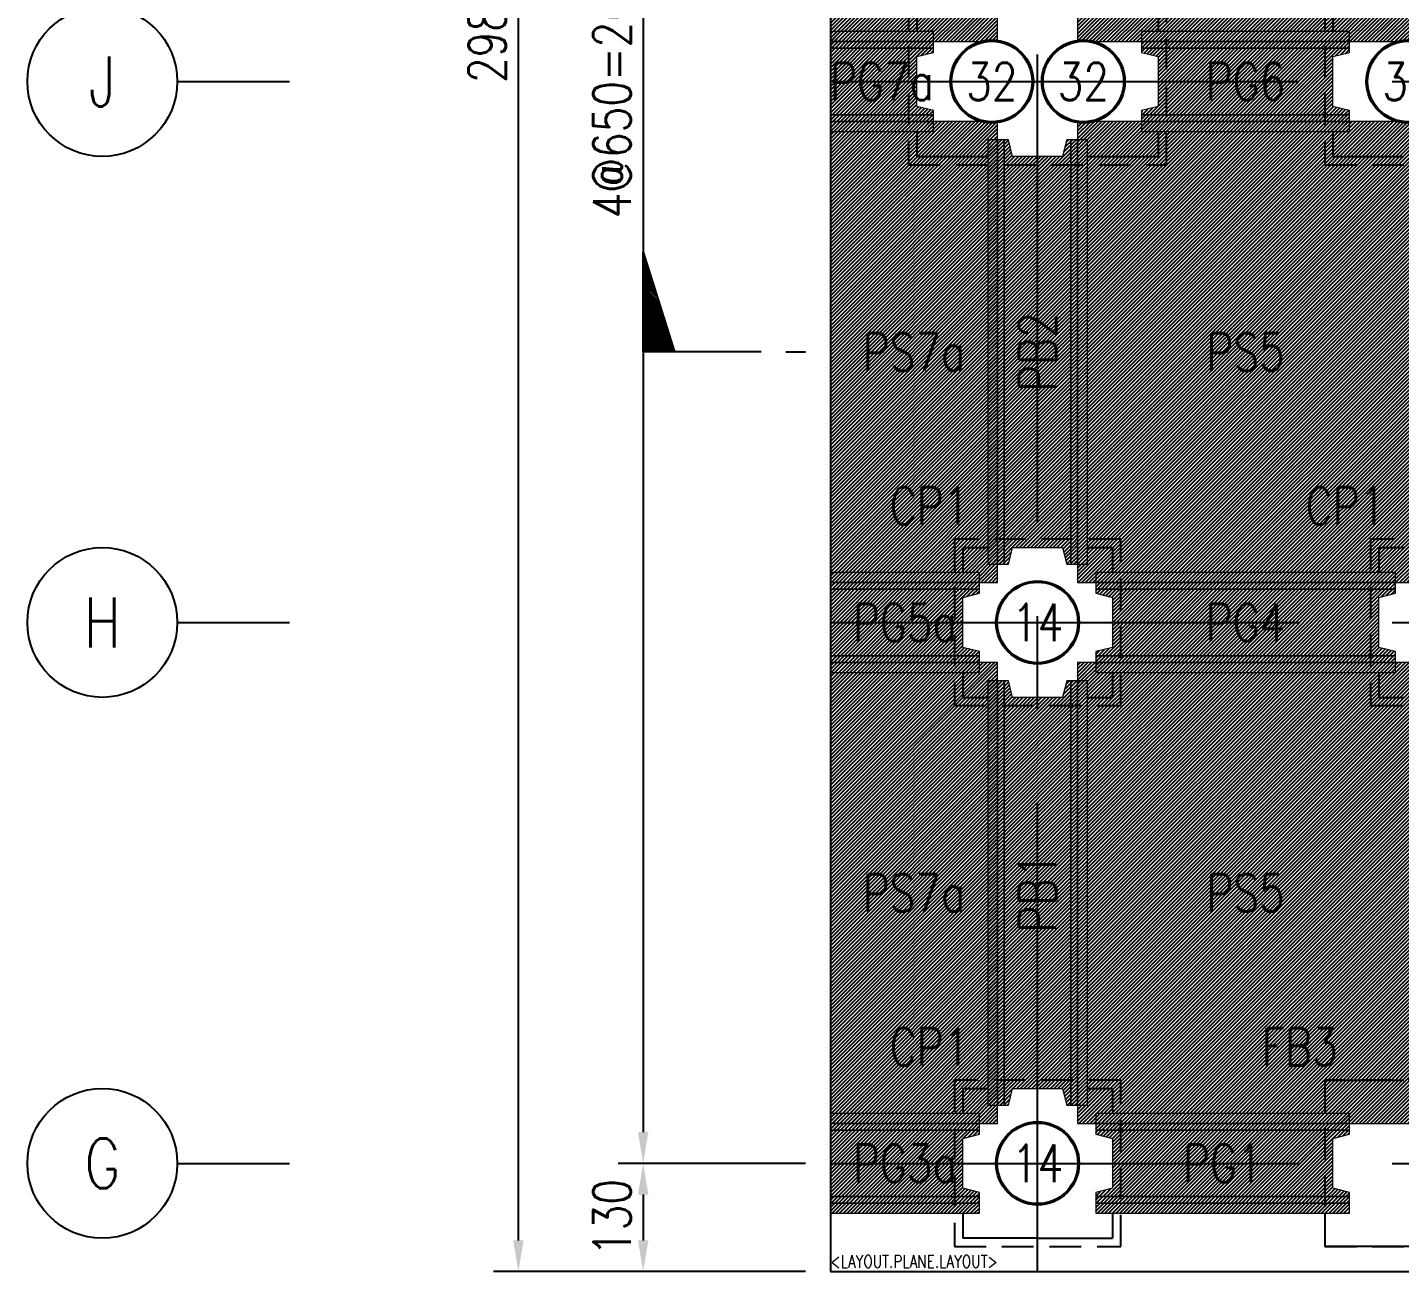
# Model space of a CAD drawing. Extents: x -4754 to 9942, y -40154 to 3841.
# Drawn here: x -1123 to 526, y -19965 to -18470 of the extents above; entities that cross this region are included whole.
import ezdxf
from ezdxf.enums import TextEntityAlignment as Align

# ---------------------------------------------------------------- set-up
doc = ezdxf.new("R2010")
doc.units = 0
doc.header["$LTSCALE"] = 3
doc.linetypes.add('CENTER', pattern=[2, 1.25, -0.25, 0.25, -0.25])
doc.linetypes.add('DASHED', pattern=[19.05, 12.7, -6.35])
doc.layers.get('0').update_dxf_attribs({"linetype": 'CONTINUOUS'})
doc.layers.add('HB_0', color=7, linetype='CONTINUOUS', transparency=0.5)
doc.layers.add('預鑄版_HATCH', color=253, linetype='CONTINUOUS', transparency=0.1)
for name, color, linetype in [('HB_DIM', 1, 'CONTINUOUS'), ('HB_SYMBOLS', 7, 'CONTINUOUS'), ('RCAD.PARM.Trestle', 2, 'CONTINUOUS'), ('剖面線', 1, 'CONTINUOUS'), ('基椿', 1, 'CONTINUOUS'), ('底圖', 7, 'CONTINUOUS'), ('預鑄梁', 7, 'CONTINUOUS'), ('預鑄梁_HATCH', 253, 'CONTINUOUS'), ('預鑄梁_TXT', 2, 'CONTINUOUS'), ('預鑄梁_外緣', 7, 'CONTINUOUS'), ('預鑄樁帽', 6, 'CONTINUOUS'), ('預鑄樁帽_TXT', 2, 'CONTINUOUS'), ('預鑄版', 7, 'CONTINUOUS'), ('預鑄版_TXT', 2, 'CONTINUOUS')]:
    doc.layers.add(name, color=color, linetype=linetype)
doc.styles.get("Standard").update_dxf_attribs({"font": 'ROMANS.shx', "width": 0.8, "bigfont": 'chineset.shx'})
doc.dimstyles.new('150cm', dxfattribs={"dimscale": 15, "dimtxt": 3, "dimasz": 2.5, "dimexe": 2, "dimexo": 2, "dimgap": 1, "dimtad": 1, "dimdsep": 46, "dimtxsty": 'Standard', "dimcen": 0, "dimclrt": 2, "dimadec": 0, "dimazin": 0, "dimtfac": 1, "dimtix": 1, "dimtmove": 2, "dimatfit": 3, "dimfxl": 1, "dimtolj": 1, "dimtzin": 0, "dimarcsym": 0})

# ---------------------------------------------------------------- blocks, each defined once
blk = doc.blocks.new('*D64')
at = {"layer": 'HB_DIM', "color": 0, "lineweight": -2}
for p, q in [((-188.2, -16984.7), (-563.2, -16984.7)), ((-533.2, -19927.2), (-533.2, -17022.2)), ((-188.2, -19964.7), (-563.2, -19964.7))]:
    blk.add_line(p, q, dxfattribs=at)
at = {"layer": 'HB_DIM', "color": 0}
for points in [[(-526.9, -17022.2), (-539.4, -17022.2), (-533.2, -16984.7)], [(-539.4, -19927.2), (-526.9, -19927.2), (-533.2, -19964.7)]]:
    blk.add_solid(points, dxfattribs=at)
at = {"layer": 'HB_DIM', "color": 2, "linetype": 'Continuous', "insert": (-570.7, -18474.7), "char_height": 45, "attachment_point": 5, "rotation": 90}
blk.add_mtext('\\A1;2980', dxfattribs=at)
blk = doc.blocks.new('gr_t')
at = {"layer": 'HB_SYMBOLS', "color": 4, "linetype": 'Continuous'}
blk.add_line((0, -6), (0, -15), dxfattribs=at)
blk.add_circle((0, 0), 6, dxfattribs=at)
at = {"layer": 'HB_SYMBOLS', "color": 4, "linetype": 'Continuous', "width": 0.8}
blk.add_attdef('A', text='', height=4.5, dxfattribs=at).set_placement((0, 0), align=Align.MIDDLE)
blk = doc.blocks.new('*D68')
at = {"layer": 'HB_DIM', "color": 0, "lineweight": -2}
for p, q in [((-158.2, -19994.7), (-158.2, -20294.7)), ((30.8, -20144.7), (30.8, -20294.7)), ((-120.7, -20264.7), (-6.7, -20264.7))]:
    blk.add_line(p, q, dxfattribs=at)
at = {"layer": 'HB_DIM', "color": 0}
for points in [[(-120.7, -20258.4), (-120.7, -20270.9), (-158.2, -20264.7)], [(-6.7, -20270.9), (-6.7, -20258.4), (30.8, -20264.7)]]:
    blk.add_solid(points, dxfattribs=at)
at = {"layer": 'HB_DIM', "color": 2, "linetype": 'Continuous', "insert": (-63.7, -20227.2), "char_height": 45, "attachment_point": 5}
blk.add_mtext('\\A1;189', dxfattribs=at)
blk = doc.blocks.new('*D99')
at = {"layer": 'HB_DIM', "color": 0, "lineweight": -2}
for p, q in [((-188.2, -17234.7), (-413.2, -17234.7)), ((-383.2, -17272.2), (-383.2, -19797.2)), ((-188.2, -19834.7), (-413.2, -19834.7))]:
    blk.add_line(p, q, dxfattribs=at)
at = {"layer": 'HB_DIM', "color": 0}
for points in [[(-376.9, -17272.2), (-389.4, -17272.2), (-383.2, -17234.7)], [(-389.4, -19797.2), (-376.9, -19797.2), (-383.2, -19834.7)]]:
    blk.add_solid(points, dxfattribs=at)
at = {"layer": 'HB_DIM', "color": 2, "linetype": 'Continuous', "insert": (-420.7, -18534.7), "char_height": 45, "attachment_point": 5, "rotation": 90}
blk.add_mtext('\\A1;4@650=2600', dxfattribs=at)
blk = doc.blocks.new('*D100')
at = {"layer": 'HB_DIM', "color": 0, "lineweight": -2}
for p, q in [((-188.2, -19834.7), (-413.2, -19834.7)), ((-383.2, -19872.2), (-383.2, -19927.2)), ((-188.2, -19964.7), (-413.2, -19964.7))]:
    blk.add_line(p, q, dxfattribs=at)
at = {"layer": 'HB_DIM', "color": 0}
for points in [[(-376.9, -19872.2), (-389.4, -19872.2), (-383.2, -19834.7)], [(-389.4, -19927.2), (-376.9, -19927.2), (-383.2, -19964.7)]]:
    blk.add_solid(points, dxfattribs=at)
at = {"layer": 'HB_DIM', "color": 2, "linetype": 'Continuous', "insert": (-420.7, -19899.7), "char_height": 45, "attachment_point": 5, "rotation": 90}
blk.add_mtext('\\A1;130', dxfattribs=at)
blk = doc.blocks.new('pile')
at = {"layer": 'HB_0', "linetype": 'Continuous'}
for radius in [50, 48.4]:
    blk.add_circle((0, 0), radius, dxfattribs=at)
at = {"color": 2, "width": 0.8}
blk.add_attdef('A', text='', height=45, dxfattribs=at).set_placement((0, 0), align=Align.MIDDLE_CENTER)
blk = doc.blocks.new('*X3')
at = {"color": 0, "linetype": 'Continuous'}
for p, q in [((84.12, 269.21), (86.49, 271.57)), ((84.3, 269.21), (86.74, 271.65)), ((84.48, 269.21), (86.93, 271.66)), ((81.65, 269.21), (82.89, 270.45)), ((81.83, 269.21), (83.14, 270.53)), ((82, 269.21), (83.4, 270.61)), ((82.18, 269.21), (83.66, 270.69)), ((82.36, 269.21), (83.91, 270.77)), ((82.53, 269.21), (84.17, 270.85)), ((82.71, 269.21), (84.43, 270.93)), ((82.89, 269.21), (84.69, 271.01)), ((83.06, 269.21), (84.94, 271.09)), ((83.24, 269.21), (85.2, 271.17)), ((83.42, 269.21), (85.46, 271.25)), ((83.59, 269.21), (85.71, 271.33)), ((83.77, 269.21), (85.97, 271.41)), ((83.95, 269.21), (86.23, 271.49)), ((84.65, 269.21), (86.93, 271.48)), ((84.83, 269.21), (86.93, 271.31)), ((85.01, 269.21), (86.93, 271.13)), ((85.19, 269.21), (86.93, 270.95)), ((85.36, 269.21), (86.93, 270.78)), ((85.54, 269.21), (86.93, 270.6)), ((79.35, 269.21), (79.54, 269.4)), ((79.53, 269.21), (79.8, 269.48)), ((79.71, 269.21), (80.06, 269.56)), ((79.88, 269.21), (80.31, 269.64)), ((80.06, 269.21), (80.57, 269.72)), ((80.24, 269.21), (80.83, 269.8)), ((80.41, 269.21), (81.09, 269.88)), ((80.59, 269.21), (81.34, 269.96)), ((80.77, 269.21), (81.6, 270.04)), ((80.94, 269.21), (81.86, 270.12)), ((81.12, 269.21), (82.11, 270.2)), ((81.3, 269.21), (82.37, 270.29)), ((81.47, 269.21), (82.63, 270.37)), ((85.72, 269.21), (86.93, 270.42)), ((85.89, 269.21), (86.93, 270.25)), ((86.07, 269.21), (86.93, 270.07)), ((86.25, 269.21), (86.93, 269.89)), ((86.42, 269.21), (86.93, 269.72)), ((86.6, 269.21), (86.93, 269.54)), ((86.78, 269.21), (86.93, 269.36)), ((79, 269.21), (79.03, 269.24)), ((79.17, 269.21), (79.29, 269.32))]:
    blk.add_line(p, q, dxfattribs=at)
blk = doc.blocks.new('SEND-n')
at = {"color": 3}
for p, q in [((9.44, 0), (0, 0)), ((11.42, 0), (13, 0))]:
    blk.add_line(p, q, dxfattribs=at)
at = {"color": 2, "linetype": 'Continuous'}
blk.add_lwpolyline([(0, 0), (0, 8), (2.5, 0)], close=True, dxfattribs=at)
at = {"color": 2, "linetype": 'Continuous', "rotation": 270}
blk.add_blockref('*X3', (-269.21, 86.93), dxfattribs=at)

msp = doc.modelspace()

# ---------------------------------------------------------------- hatches: boundary and pattern name
at = {"layer": '預鑄梁_HATCH', "linetype": 'Continuous'}
h = msp.add_hatch(dxfattribs=at)
h.set_pattern_fill('ANSI31', color=256, style=0)
h.paths.add_polyline_path([(-158.156, -18594.682), (-34.156, -18594.682), (-34.156, -18594.682), (-34.156, -18582.682), (-34.156, -18574.682), (-34.156, -18569.682), (-54.156, -18564.682), (-54.156, -18504.682), (-34.156, -18499.682), (-34.156, -18494.682), (-34.156, -18486.682), (-34.156, -18474.682), (-34.156, -18474.682), (-158.156, -18474.682), (-158.156, -18474.682)], flags=17)
h = msp.add_hatch(dxfattribs=at)
h.set_pattern_fill('ANSI31', color=256, style=0)
h.paths.add_polyline_path([(215.844, -18594.682), (465.844, -18594.682), (465.844, -18594.682), (465.844, -18582.682), (465.844, -18574.682), (465.844, -18569.682), (445.844, -18564.682), (445.844, -18504.682), (465.844, -18499.682), (465.844, -18494.682), (465.844, -18486.682), (465.844, -18474.682), (465.844, -18474.682), (215.844, -18474.682), (215.844, -18474.682), (215.844, -18486.682), (215.844, -18494.682), (215.844, -18499.682), (235.844, -18504.682), (235.844, -18564.682), (215.844, -18569.682), (215.844, -18574.682), (215.844, -18582.682)], flags=17)
h = msp.add_hatch(dxfattribs=at)
h.set_pattern_fill('ANSI31', color=256, style=0)
h.paths.add_polyline_path([(30.844, -19094.682), (30.844, -19114.682), (42.844, -19114.682), (50.844, -19114.682), (55.844, -19114.682), (60.844, -19094.682), (120.844, -19094.682), (125.844, -19114.682), (130.844, -19114.682), (138.844, -19114.682), (150.844, -19114.682), (150.844, -19094.682), (150.844, -18624.682), (150.844, -19114.682), (150.844, -18604.682), (150.844, -18604.682), (138.844, -18604.682), (130.844, -18604.682), (125.844, -18604.682), (120.844, -18624.682), (60.844, -18624.682), (55.844, -18604.682), (50.844, -18604.682), (42.844, -18604.682), (30.844, -18604.682), (30.844, -19094.682), (30.844, -18624.682), (30.844, -18604.682), (30.844, -19114.682)], flags=17)
h = msp.add_hatch(dxfattribs=at)
h.set_pattern_fill('ANSI31', color=256, style=0)
h.paths.add_polyline_path([(-158.156, -19244.682), (20.844, -19244.682), (20.844, -19244.682), (20.844, -19232.682), (20.844, -19224.682), (20.844, -19219.682), (0.844, -19214.682), (0.844, -19154.682), (20.844, -19149.682), (20.844, -19144.682), (20.844, -19136.682), (20.844, -19124.682), (20.844, -19124.682), (-158.156, -19124.682), (-158.156, -19124.682)], flags=17)
h = msp.add_hatch(dxfattribs=at)
h.set_pattern_fill('ANSI31', color=256, style=0)
h.paths.add_polyline_path([(160.844, -19244.682), (520.844, -19244.682), (520.844, -19244.682), (520.844, -19232.682), (520.844, -19224.682), (520.844, -19219.682), (500.844, -19214.682), (500.844, -19154.682), (520.844, -19149.682), (520.844, -19144.682), (520.844, -19136.682), (520.844, -19124.682), (520.844, -19124.682), (160.844, -19124.682), (160.844, -19124.682), (160.844, -19136.682), (160.844, -19144.682), (160.844, -19149.682), (180.844, -19154.682), (180.844, -19214.682), (160.844, -19219.682), (160.844, -19224.682), (160.844, -19232.682)], flags=17)
h = msp.add_hatch(dxfattribs=at)
h.set_pattern_fill('ANSI31', color=256, style=0)
h.paths.add_polyline_path([(30.844, -19744.682), (30.844, -19764.682), (42.844, -19764.682), (50.844, -19764.682), (55.844, -19764.682), (60.844, -19744.682), (120.844, -19744.682), (125.844, -19764.682), (130.844, -19764.682), (138.844, -19764.682), (150.844, -19764.682), (150.844, -19744.682), (150.844, -19274.682), (150.844, -19764.682), (150.844, -19254.682), (150.844, -19254.682), (138.844, -19254.682), (130.844, -19254.682), (125.844, -19254.682), (120.844, -19274.682), (60.844, -19274.682), (55.844, -19254.682), (50.844, -19254.682), (42.844, -19254.682), (30.844, -19254.682), (30.844, -19744.682), (30.844, -19274.682), (30.844, -19254.682), (30.844, -19764.682)], flags=17)
h = msp.add_hatch(dxfattribs=at)
h.set_pattern_fill('ANSI31', color=256, style=0)
h.paths.add_polyline_path([(-158.156, -19894.682), (20.844, -19894.682), (20.844, -19894.682), (20.844, -19882.682), (20.844, -19874.682), (20.844, -19869.682), (0.844, -19864.682), (0.844, -19804.682), (20.844, -19799.682), (20.844, -19794.682), (20.844, -19786.682), (20.844, -19774.682), (20.844, -19774.682), (-158.156, -19774.682), (-158.156, -19774.682)], flags=17)
h = msp.add_hatch(dxfattribs=at)
h.set_pattern_fill('ANSI31', color=256, style=0)
h.paths.add_polyline_path([(160.844, -19894.682), (465.844, -19894.682), (465.844, -19894.682), (465.844, -19882.682), (465.844, -19874.682), (465.844, -19869.682), (445.844, -19864.682), (445.844, -19804.682), (465.844, -19799.682), (465.844, -19794.682), (465.844, -19786.682), (465.844, -19774.682), (465.844, -19774.682), (160.844, -19774.682), (160.844, -19774.682), (160.844, -19786.682), (160.844, -19794.682), (160.844, -19799.682), (180.844, -19804.682), (180.844, -19864.682), (160.844, -19869.682), (160.844, -19874.682), (160.844, -19882.682)], flags=17)
at = {"layer": '預鑄版_HATCH', "linetype": 'Continuous'}
h = msp.add_hatch(dxfattribs=at)
h.set_pattern_fill('ANSI31', color=256, style=0)
h.paths.add_polyline_path([(-158.156, -18486.682), (42.844, -18486.682), (42.844, -17932.682), (-158.156, -17932.682)], flags=17)
h = msp.add_hatch(dxfattribs=at)
h.set_pattern_fill('ANSI31', color=256, style=0)
h.paths.add_polyline_path([(138.844, -18486.682), (542.844, -18486.682), (542.844, -17932.682), (138.844, -17932.682)], flags=17)
h = msp.add_hatch(dxfattribs=at)
h.set_pattern_fill('ANSI31', color=256, style=0)
h.paths.add_polyline_path([(-158.156, -19136.682), (42.844, -19136.682), (42.844, -18582.682), (-158.156, -18582.682)], flags=17)
h = msp.add_hatch(dxfattribs=at)
h.set_pattern_fill('ANSI31', color=256, style=0)
h.paths.add_polyline_path([(138.844, -19136.682), (542.844, -19136.682), (542.844, -18582.682), (138.844, -18582.682)], flags=17)
h = msp.add_hatch(dxfattribs=at)
h.set_pattern_fill('ANSI31', color=256, style=0)
h.paths.add_polyline_path([(-158.156, -19786.682), (42.844, -19786.682), (42.844, -19232.682), (-158.156, -19232.682)], flags=17)
h = msp.add_hatch(dxfattribs=at)
h.set_pattern_fill('ANSI31', color=256, style=0)
h.paths.add_polyline_path([(138.844, -19786.682), (542.844, -19786.682), (542.844, -19232.682), (138.844, -19232.682)], flags=17)

# ---------------------------------------------------------------- linework, layer by layer
at = {"layer": '底圖', "color": 4, "linetype": 'Continuous'}
msp.add_lwpolyline([(-158.156, -19964.682), (4339.844, -19964.682), (4339.844, -16984.682), (-158.156, -16984.682), (-158.156, -19964.682)], dxfattribs=at)
at = {"layer": '底圖', "color": 252, "linetype": 'CENTER', "ltscale": 150}
for points in [[(90.844, -19964.682), (90.844, -16984.682)], [(-158.156, -18534.682), (4339.844, -18534.682)], [(-158.156, -19184.682), (4339.844, -19184.682)], [(-158.156, -19834.682), (4339.844, -19834.682)]]:
    msp.add_lwpolyline(points, dxfattribs=at)
at = {"layer": '預鑄梁', "lineweight": 5}
for p, q in [((-54.156, -18474.682, 110), (-158.156, -18474.682, 110)), ((-158.156, -18474.682, 110), (-158.156, -18486.682, 110)), ((-34.156, -18474.682, 110), (-54.156, -18474.682, 110)), ((-34.156, -18486.682, 110), (-34.156, -18474.682, 110)), ((235.844, -18474.682, 110), (215.844, -18474.682, 110)), ((215.844, -18474.682, 110), (215.844, -18486.682, 110)), ((445.844, -18474.682, 110), (235.844, -18474.682, 110)), ((465.844, -18474.682, 110), (445.844, -18474.682, 110)), ((465.844, -18486.682, 110), (465.844, -18474.682, 110)), ((-54.156, -18486.682, 110), (-158.156, -18486.682, 110)), ((-158.156, -18486.682, 110), (-158.156, -18494.682, 97)), ((-158.156, -18486.682, 110), (-54.156, -18486.682, 110)), ((-158.156, -18494.682, 97), (-54.156, -18494.682, 97)), ((-54.156, -18494.682, 97), (-158.156, -18494.682, 97)), ((-158.156, -18494.682, 97), (-158.156, -18574.682, 97)), ((-34.156, -18486.682, 110), (-54.156, -18486.682, 110)), ((-54.156, -18486.682, 110), (-34.156, -18486.682, 110)), ((-34.156, -18494.682, 97), (-54.156, -18494.682, 97)), ((-54.156, -18494.682, 97), (-34.156, -18494.682, 97)), ((-54.156, -18504.682, 97), (-34.156, -18499.682, 97)), ((-34.156, -18494.682, 97), (-34.156, -18486.682, 110)), ((-34.156, -18499.682, 97), (-34.156, -18494.682, 97)), ((235.844, -18486.682, 110), (215.844, -18486.682, 110)), ((215.844, -18486.682, 110), (215.844, -18494.682, 97)), ((215.844, -18486.682, 110), (235.844, -18486.682, 110)), ((235.844, -18494.682, 97), (215.844, -18494.682, 97)), ((215.844, -18494.682, 97), (215.844, -18499.682, 97)), ((215.844, -18494.682, 97), (235.844, -18494.682, 97)), ((215.844, -18499.682, 97), (235.844, -18504.682, 97)), ((445.844, -18486.682, 110), (235.844, -18486.682, 110)), ((235.844, -18486.682, 110), (445.844, -18486.682, 110)), ((235.844, -18494.682, 97), (445.844, -18494.682, 97)), ((445.844, -18494.682, 97), (235.844, -18494.682, 97)), ((465.844, -18486.682, 110), (445.844, -18486.682, 110)), ((445.844, -18486.682, 110), (465.844, -18486.682, 110)), ((465.844, -18494.682, 97), (445.844, -18494.682, 97)), ((445.844, -18494.682, 97), (465.844, -18494.682, 97)), ((445.844, -18504.682, 97), (465.844, -18499.682, 97)), ((465.844, -18494.682, 97), (465.844, -18486.682, 110)), ((465.844, -18499.682, 97), (465.844, -18494.682, 97)), ((-54.156, -18564.682, 97), (-54.156, -18504.682, 97)), ((235.844, -18504.682, 97), (235.844, -18564.682, 97)), ((445.844, -18564.682, 97), (445.844, -18504.682, 97)), ((-34.156, -18569.682, 97), (-54.156, -18564.682, 97)), ((235.844, -18564.682, 97), (215.844, -18569.682, 97)), ((465.844, -18569.682, 97), (445.844, -18564.682, 97)), ((-54.156, -18574.682, 97), (-158.156, -18574.682, 97)), ((-158.156, -18574.682, 97), (-158.156, -18582.682, 113)), ((-158.156, -18574.682, 97), (-54.156, -18574.682, 97)), ((-54.156, -18582.682, 113), (-158.156, -18582.682, 113)), ((-158.156, -18582.682, 113), (-158.156, -18594.682, 113)), ((-158.156, -18582.682, 113), (-54.156, -18582.682, 113)), ((-54.156, -18574.682, 97), (-34.156, -18574.682, 97)), ((-34.156, -18574.682, 97), (-54.156, -18574.682, 97)), ((-54.156, -18582.682, 113), (-34.156, -18582.682, 113)), ((-34.156, -18582.682, 113), (-54.156, -18582.682, 113)), ((-34.156, -18574.682, 97), (-34.156, -18569.682, 97)), ((-34.156, -18582.682, 113), (-34.156, -18574.682, 97)), ((-34.156, -18594.682, 113), (-34.156, -18582.682, 113)), ((215.844, -18569.682, 97), (215.844, -18574.682, 97)), ((215.844, -18574.682, 97), (235.844, -18574.682, 97)), ((235.844, -18574.682, 97), (215.844, -18574.682, 97)), ((215.844, -18574.682, 97), (215.844, -18582.682, 113)), ((215.844, -18582.682, 113), (235.844, -18582.682, 113)), ((235.844, -18582.682, 113), (215.844, -18582.682, 113)), ((215.844, -18582.682, 113), (215.844, -18594.682, 113)), ((445.844, -18574.682, 97), (235.844, -18574.682, 97)), ((235.844, -18574.682, 97), (445.844, -18574.682, 97)), ((445.844, -18582.682, 113), (235.844, -18582.682, 113)), ((235.844, -18582.682, 113), (445.844, -18582.682, 113)), ((445.844, -18574.682, 97), (465.844, -18574.682, 97)), ((465.844, -18574.682, 97), (445.844, -18574.682, 97)), ((445.844, -18582.682, 113), (465.844, -18582.682, 113)), ((465.844, -18582.682, 113), (445.844, -18582.682, 113)), ((465.844, -18574.682, 97), (465.844, -18569.682, 97)), ((465.844, -18582.682, 113), (465.844, -18574.682, 97)), ((465.844, -18594.682, 113), (465.844, -18582.682, 113)), ((-158.156, -18594.682, 113), (-54.156, -18594.682, 113)), ((-54.156, -18594.682, 113), (-34.156, -18594.682, 113)), ((215.844, -18594.682, 113), (235.844, -18594.682, 113)), ((235.844, -18594.682, 113), (445.844, -18594.682, 113)), ((445.844, -18594.682, 113), (465.844, -18594.682, 113)), ((42.844, -18604.682, 113), (30.844, -18604.682, 113)), ((30.844, -18604.682, 113), (30.844, -18624.682, 113)), ((50.844, -18604.682, 97), (42.844, -18604.682, 113)), ((42.844, -18604.682, 113), (42.844, -18624.682, 113)), ((42.844, -18624.682, 113), (42.844, -18604.682, 113)), ((55.844, -18604.682, 97), (50.844, -18604.682, 97)), ((50.844, -18604.682, 97), (50.844, -18624.682, 97)), ((50.844, -18624.682, 97), (50.844, -18604.682, 97)), ((60.844, -18624.682, 97), (55.844, -18604.682, 97)), ((125.844, -18604.682, 97), (120.844, -18624.682, 97)), ((130.844, -18604.682, 97), (125.844, -18604.682, 97)), ((130.844, -18624.682, 97), (130.844, -18604.682, 97)), ((130.844, -18604.682, 97), (130.844, -18624.682, 97)), ((138.844, -18604.682, 113), (130.844, -18604.682, 97)), ((138.844, -18624.682, 113), (138.844, -18604.682, 113)), ((138.844, -18604.682, 113), (138.844, -18624.682, 113)), ((150.844, -18604.682, 113), (138.844, -18604.682, 113)), ((150.844, -18624.682, 113), (150.844, -18604.682, 113)), ((30.844, -18624.682, 113), (30.844, -19094.682, 113)), ((42.844, -18624.682, 113), (42.844, -19094.682, 113)), ((42.844, -19094.682, 113), (42.844, -18624.682, 113)), ((50.844, -19094.682, 97), (50.844, -18624.682, 97)), ((50.844, -18624.682, 97), (50.844, -19094.682, 97)), ((120.844, -18624.682, 97), (60.844, -18624.682, 97)), ((130.844, -18624.682, 97), (130.844, -19094.682, 97)), ((130.844, -19094.682, 97), (130.844, -18624.682, 97)), ((138.844, -18624.682, 113), (138.844, -19094.682, 113)), ((138.844, -19094.682, 113), (138.844, -18624.682, 113)), ((150.844, -19094.682, 113), (150.844, -18624.682, 113)), ((30.844, -19094.682, 113), (30.844, -19114.682, 113)), ((42.844, -19094.682, 113), (42.844, -19114.682, 113)), ((42.844, -19114.682, 113), (42.844, -19094.682, 113)), ((50.844, -19094.682, 97), (50.844, -19114.682, 97)), ((50.844, -19114.682, 97), (50.844, -19094.682, 97)), ((55.844, -19114.682, 97), (60.844, -19094.682, 97)), ((60.844, -19094.682, 97), (120.844, -19094.682, 97)), ((120.844, -19094.682, 97), (125.844, -19114.682, 97)), ((130.844, -19114.682, 97), (130.844, -19094.682, 97)), ((130.844, -19094.682, 97), (130.844, -19114.682, 97)), ((138.844, -19114.682, 113), (138.844, -19094.682, 113)), ((138.844, -19094.682, 113), (138.844, -19114.682, 113)), ((150.844, -19114.682, 113), (150.844, -19094.682, 113)), ((0.844, -19124.682, 113), (-158.156, -19124.682, 113)), ((-158.156, -19124.682, 113), (-158.156, -19136.682, 113)), ((20.844, -19124.682, 113), (0.844, -19124.682, 113)), ((20.844, -19136.682, 113), (20.844, -19124.682, 113)), ((30.844, -19114.682, 113), (42.844, -19114.682, 113)), ((42.844, -19114.682, 113), (50.844, -19114.682, 97)), ((50.844, -19114.682, 97), (55.844, -19114.682, 97)), ((125.844, -19114.682, 97), (130.844, -19114.682, 97)), ((130.844, -19114.682, 97), (138.844, -19114.682, 113)), ((138.844, -19114.682, 113), (150.844, -19114.682, 113)), ((180.844, -19124.682, 113), (160.844, -19124.682, 113)), ((160.844, -19124.682, 113), (160.844, -19136.682, 113)), ((500.844, -19124.682, 113), (180.844, -19124.682, 113)), ((520.844, -19124.682, 113), (500.844, -19124.682, 113)), ((520.844, -19136.682, 113), (520.844, -19124.682, 113)), ((0.844, -19136.682, 113), (-158.156, -19136.682, 113)), ((-158.156, -19136.682, 113), (-158.156, -19144.682, 100)), ((-158.156, -19136.682, 113), (0.844, -19136.682, 113)), ((-158.156, -19144.682, 100), (0.844, -19144.682, 100)), ((0.844, -19144.682, 100), (-158.156, -19144.682, 100)), ((-158.156, -19144.682, 100), (-158.156, -19224.682, 100)), ((20.844, -19136.682, 113), (0.844, -19136.682, 113)), ((0.844, -19136.682, 113), (20.844, -19136.682, 113)), ((20.844, -19144.682, 100), (0.844, -19144.682, 100)), ((0.844, -19144.682, 100), (20.844, -19144.682, 100)), ((20.844, -19144.682, 100), (20.844, -19136.682, 113)), ((20.844, -19149.682, 100), (20.844, -19144.682, 100)), ((180.844, -19136.682, 113), (160.844, -19136.682, 113)), ((160.844, -19136.682, 113), (160.844, -19144.682, 100)), ((160.844, -19136.682, 113), (180.844, -19136.682, 113)), ((180.844, -19144.682, 100), (160.844, -19144.682, 100)), ((160.844, -19144.682, 100), (160.844, -19149.682, 100)), ((160.844, -19144.682, 100), (180.844, -19144.682, 100)), ((500.844, -19136.682, 113), (180.844, -19136.682, 113)), ((180.844, -19136.682, 113), (500.844, -19136.682, 113)), ((180.844, -19144.682, 100), (500.844, -19144.682, 100)), ((500.844, -19144.682, 100), (180.844, -19144.682, 100)), ((520.844, -19136.682, 113), (500.844, -19136.682, 113)), ((500.844, -19136.682, 113), (520.844, -19136.682, 113)), ((520.844, -19144.682, 100), (500.844, -19144.682, 100)), ((500.844, -19144.682, 100), (520.844, -19144.682, 100)), ((520.844, -19144.682, 100), (520.844, -19136.682, 113)), ((520.844, -19149.682, 100), (520.844, -19144.682, 100)), ((0.844, -19154.682, 100), (20.844, -19149.682, 100)), ((0.844, -19214.682, 100), (0.844, -19154.682, 100)), ((160.844, -19149.682, 100), (180.844, -19154.682, 100)), ((180.844, -19154.682, 100), (180.844, -19214.682, 100)), ((500.844, -19154.682, 100), (520.844, -19149.682, 100)), ((500.844, -19214.682, 100), (500.844, -19154.682, 100)), ((0.844, -19224.682, 100), (-158.156, -19224.682, 100)), ((-158.156, -19224.682, 100), (-158.156, -19232.682, 116)), ((-158.156, -19224.682, 100), (0.844, -19224.682, 100)), ((20.844, -19219.682, 100), (0.844, -19214.682, 100)), ((0.844, -19224.682, 100), (20.844, -19224.682, 100)), ((20.844, -19224.682, 100), (0.844, -19224.682, 100)), ((20.844, -19224.682, 100), (20.844, -19219.682, 100)), ((20.844, -19232.682, 116), (20.844, -19224.682, 100)), ((180.844, -19214.682, 100), (160.844, -19219.682, 100)), ((160.844, -19219.682, 100), (160.844, -19224.682, 100)), ((160.844, -19224.682, 100), (180.844, -19224.682, 100)), ((180.844, -19224.682, 100), (160.844, -19224.682, 100)), ((160.844, -19224.682, 100), (160.844, -19232.682, 116)), ((500.844, -19224.682, 100), (180.844, -19224.682, 100)), ((180.844, -19224.682, 100), (500.844, -19224.682, 100)), ((520.844, -19219.682, 100), (500.844, -19214.682, 100)), ((500.844, -19224.682, 100), (520.844, -19224.682, 100)), ((520.844, -19224.682, 100), (500.844, -19224.682, 100)), ((520.844, -19224.682, 100), (520.844, -19219.682, 100)), ((520.844, -19232.682, 116), (520.844, -19224.682, 100)), ((0.844, -19232.682, 116), (-158.156, -19232.682, 116)), ((-158.156, -19232.682, 116), (-158.156, -19244.682, 116)), ((-158.156, -19232.682, 116), (0.844, -19232.682, 116)), ((0.844, -19232.682, 116), (20.844, -19232.682, 116)), ((20.844, -19232.682, 116), (0.844, -19232.682, 116)), ((20.844, -19244.682, 116), (20.844, -19232.682, 116)), ((160.844, -19232.682, 116), (180.844, -19232.682, 116)), ((180.844, -19232.682, 116), (160.844, -19232.682, 116)), ((160.844, -19232.682, 116), (160.844, -19244.682, 116)), ((500.844, -19232.682, 116), (180.844, -19232.682, 116)), ((180.844, -19232.682, 116), (500.844, -19232.682, 116)), ((500.844, -19232.682, 116), (520.844, -19232.682, 116)), ((520.844, -19232.682, 116), (500.844, -19232.682, 116)), ((520.844, -19244.682, 116), (520.844, -19232.682, 116)), ((-158.156, -19244.682, 116), (0.844, -19244.682, 116)), ((0.844, -19244.682, 116), (20.844, -19244.682, 116)), ((42.844, -19254.682, 116), (30.844, -19254.682, 116)), ((30.844, -19254.682, 116), (30.844, -19274.682, 116)), ((50.844, -19254.682, 100), (42.844, -19254.682, 116)), ((42.844, -19254.682, 116), (42.844, -19274.682, 116)), ((42.844, -19274.682, 116), (42.844, -19254.682, 116)), ((55.844, -19254.682, 100), (50.844, -19254.682, 100)), ((50.844, -19254.682, 100), (50.844, -19274.682, 100)), ((50.844, -19274.682, 100), (50.844, -19254.682, 100)), ((60.844, -19274.682, 100), (55.844, -19254.682, 100)), ((125.844, -19254.682, 100), (120.844, -19274.682, 100)), ((130.844, -19254.682, 100), (125.844, -19254.682, 100)), ((130.844, -19274.682, 100), (130.844, -19254.682, 100)), ((130.844, -19254.682, 100), (130.844, -19274.682, 100)), ((138.844, -19254.682, 116), (130.844, -19254.682, 100)), ((138.844, -19274.682, 116), (138.844, -19254.682, 116)), ((138.844, -19254.682, 116), (138.844, -19274.682, 116)), ((150.844, -19254.682, 116), (138.844, -19254.682, 116)), ((150.844, -19274.682, 116), (150.844, -19254.682, 116)), ((160.844, -19244.682, 116), (180.844, -19244.682, 116)), ((180.844, -19244.682, 116), (500.844, -19244.682, 116)), ((500.844, -19244.682, 116), (520.844, -19244.682, 116)), ((30.844, -19274.682, 116), (30.844, -19744.682, 116)), ((42.844, -19274.682, 116), (42.844, -19744.682, 116)), ((42.844, -19744.682, 116), (42.844, -19274.682, 116)), ((50.844, -19744.682, 100), (50.844, -19274.682, 100)), ((50.844, -19274.682, 100), (50.844, -19744.682, 100)), ((120.844, -19274.682, 100), (60.844, -19274.682, 100)), ((130.844, -19274.682, 100), (130.844, -19744.682, 100)), ((130.844, -19744.682, 100), (130.844, -19274.682, 100)), ((138.844, -19274.682, 116), (138.844, -19744.682, 116)), ((138.844, -19744.682, 116), (138.844, -19274.682, 116)), ((150.844, -19744.682, 116), (150.844, -19274.682, 116)), ((30.844, -19744.682, 116), (30.844, -19764.682, 116)), ((42.844, -19744.682, 116), (42.844, -19764.682, 116)), ((42.844, -19764.682, 116), (42.844, -19744.682, 116)), ((50.844, -19744.682, 100), (50.844, -19764.682, 100)), ((50.844, -19764.682, 100), (50.844, -19744.682, 100)), ((55.844, -19764.682, 100), (60.844, -19744.682, 100)), ((60.844, -19744.682, 100), (120.844, -19744.682, 100)), ((120.844, -19744.682, 100), (125.844, -19764.682, 100)), ((130.844, -19764.682, 100), (130.844, -19744.682, 100)), ((130.844, -19744.682, 100), (130.844, -19764.682, 100)), ((138.844, -19764.682, 116), (138.844, -19744.682, 116)), ((138.844, -19744.682, 116), (138.844, -19764.682, 116)), ((150.844, -19764.682, 116), (150.844, -19744.682, 116)), ((30.844, -19764.682, 116), (42.844, -19764.682, 116)), ((42.844, -19764.682, 116), (50.844, -19764.682, 100)), ((50.844, -19764.682, 100), (55.844, -19764.682, 100)), ((125.844, -19764.682, 100), (130.844, -19764.682, 100)), ((130.844, -19764.682, 100), (138.844, -19764.682, 116)), ((138.844, -19764.682, 116), (150.844, -19764.682, 116)), ((0.844, -19774.682, 116), (-158.156, -19774.682, 116)), ((-158.156, -19774.682, 116), (-158.156, -19786.682, 116)), ((0.844, -19786.682, 116), (-158.156, -19786.682, 116)), ((-158.156, -19786.682, 116), (-158.156, -19794.682, 104)), ((-158.156, -19786.682, 116), (0.844, -19786.682, 116)), ((20.844, -19774.682, 116), (0.844, -19774.682, 116)), ((20.844, -19786.682, 116), (0.844, -19786.682, 116)), ((0.844, -19786.682, 116), (20.844, -19786.682, 116)), ((20.844, -19786.682, 116), (20.844, -19774.682, 116)), ((20.844, -19794.682, 104), (20.844, -19786.682, 116)), ((180.844, -19774.682, 116), (160.844, -19774.682, 116)), ((160.844, -19774.682, 116), (160.844, -19786.682, 116)), ((180.844, -19786.682, 116), (160.844, -19786.682, 116)), ((160.844, -19786.682, 116), (160.844, -19794.682, 104)), ((160.844, -19786.682, 116), (180.844, -19786.682, 116)), ((445.844, -19774.682, 116), (180.844, -19774.682, 116)), ((445.844, -19786.682, 116), (180.844, -19786.682, 116)), ((180.844, -19786.682, 116), (445.844, -19786.682, 116)), ((465.844, -19774.682, 116), (445.844, -19774.682, 116)), ((465.844, -19786.682, 116), (445.844, -19786.682, 116)), ((445.844, -19786.682, 116), (465.844, -19786.682, 116)), ((465.844, -19786.682, 116), (465.844, -19774.682, 116)), ((465.844, -19794.682, 104), (465.844, -19786.682, 116)), ((-158.156, -19794.682, 104), (0.844, -19794.682, 104)), ((0.844, -19794.682, 104), (-158.156, -19794.682, 104)), ((-158.156, -19794.682, 104), (-158.156, -19874.682, 104)), ((20.844, -19794.682, 104), (0.844, -19794.682, 104)), ((0.844, -19794.682, 104), (20.844, -19794.682, 104)), ((0.844, -19804.682, 104), (20.844, -19799.682, 104)), ((20.844, -19799.682, 104), (20.844, -19794.682, 104)), ((180.844, -19794.682, 104), (160.844, -19794.682, 104)), ((160.844, -19794.682, 104), (160.844, -19799.682, 104)), ((160.844, -19794.682, 104), (180.844, -19794.682, 104)), ((160.844, -19799.682, 104), (180.844, -19804.682, 104)), ((180.844, -19794.682, 104), (445.844, -19794.682, 104)), ((445.844, -19794.682, 104), (180.844, -19794.682, 104)), ((465.844, -19794.682, 104), (445.844, -19794.682, 104)), ((445.844, -19794.682, 104), (465.844, -19794.682, 104)), ((445.844, -19804.682, 104), (465.844, -19799.682, 104)), ((465.844, -19799.682, 104), (465.844, -19794.682, 104)), ((0.844, -19864.682, 104), (0.844, -19804.682, 104)), ((180.844, -19804.682, 104), (180.844, -19864.682, 104)), ((445.844, -19864.682, 104), (445.844, -19804.682, 104)), ((20.844, -19869.682, 104), (0.844, -19864.682, 104)), ((20.844, -19874.682, 104), (20.844, -19869.682, 104)), ((180.844, -19864.682, 104), (160.844, -19869.682, 104)), ((160.844, -19869.682, 104), (160.844, -19874.682, 104)), ((465.844, -19869.682, 104), (445.844, -19864.682, 104)), ((465.844, -19874.682, 104), (465.844, -19869.682, 104)), ((0.844, -19874.682, 104), (-158.156, -19874.682, 104)), ((-158.156, -19874.682, 104), (-158.156, -19882.682, 120)), ((-158.156, -19874.682, 104), (0.844, -19874.682, 104)), ((0.844, -19882.682, 120), (-158.156, -19882.682, 120)), ((-158.156, -19882.682, 120), (-158.156, -19894.682, 120)), ((-158.156, -19882.682, 120), (0.844, -19882.682, 120)), ((0.844, -19874.682, 104), (20.844, -19874.682, 104)), ((20.844, -19874.682, 104), (0.844, -19874.682, 104)), ((0.844, -19882.682, 120), (20.844, -19882.682, 120)), ((20.844, -19882.682, 120), (0.844, -19882.682, 120)), ((20.844, -19882.682, 120), (20.844, -19874.682, 104)), ((20.844, -19894.682, 120), (20.844, -19882.682, 120)), ((160.844, -19874.682, 104), (180.844, -19874.682, 104)), ((180.844, -19874.682, 104), (160.844, -19874.682, 104)), ((160.844, -19874.682, 104), (160.844, -19882.682, 120)), ((160.844, -19882.682, 120), (180.844, -19882.682, 120)), ((180.844, -19882.682, 120), (160.844, -19882.682, 120)), ((160.844, -19882.682, 120), (160.844, -19894.682, 120)), ((445.844, -19874.682, 104), (180.844, -19874.682, 104)), ((180.844, -19874.682, 104), (445.844, -19874.682, 104)), ((445.844, -19882.682, 120), (180.844, -19882.682, 120)), ((180.844, -19882.682, 120), (445.844, -19882.682, 120)), ((445.844, -19874.682, 104), (465.844, -19874.682, 104)), ((465.844, -19874.682, 104), (445.844, -19874.682, 104)), ((445.844, -19882.682, 120), (465.844, -19882.682, 120)), ((465.844, -19882.682, 120), (445.844, -19882.682, 120)), ((465.844, -19882.682, 120), (465.844, -19874.682, 104)), ((465.844, -19894.682, 120), (465.844, -19882.682, 120)), ((-158.156, -19894.682, 120), (0.844, -19894.682, 120)), ((0.844, -19894.682, 120), (20.844, -19894.682, 120)), ((160.844, -19894.682, 120), (180.844, -19894.682, 120)), ((180.844, -19894.682, 120), (445.844, -19894.682, 120)), ((445.844, -19894.682, 120), (465.844, -19894.682, 120))]:
    msp.add_line(p, q, dxfattribs=at)
at = {"layer": '預鑄梁', "color": 1, "linetype": 'Continuous'}
for points in [[(-54.156, -18444.682), (-54.156, -18474.682)], [(235.844, -18444.682), (235.844, -18474.682)], [(445.844, -18444.682), (445.844, -18474.682)], [(-54.156, -18594.682), (-54.156, -18624.682)], [(235.844, -18594.682), (235.844, -18624.682)], [(445.844, -18594.682), (445.844, -18624.682)], [(-54.156, -18624.682), (30.844, -18624.682)], [(150.844, -18624.682), (235.844, -18624.682)], [(445.844, -18624.682), (530.844, -18624.682)], [(0.844, -19094.682), (0.844, -19124.682)], [(0.844, -19094.682), (30.844, -19094.682)], [(150.844, -19094.682), (180.844, -19094.682)], [(180.844, -19094.682), (180.844, -19124.682)], [(500.844, -19094.682), (500.844, -19124.682)], [(500.844, -19094.682), (530.844, -19094.682)], [(0.844, -19244.682), (0.844, -19274.682)], [(180.844, -19244.682), (180.844, -19274.682)], [(500.844, -19244.682), (500.844, -19274.682)], [(0.844, -19274.682), (30.844, -19274.682)], [(150.844, -19274.682), (180.844, -19274.682)], [(500.844, -19274.682), (530.844, -19274.682)], [(435.844, -19734.682), (435.844, -19774.682)], [(435.844, -19734.682), (530.844, -19734.682)], [(0.844, -19744.682), (0.844, -19774.682)], [(0.844, -19744.682), (30.844, -19744.682)], [(150.844, -19744.682), (180.844, -19744.682)], [(180.844, -19744.682), (180.844, -19774.682)], [(0.844, -19894.682), (0.844, -19924.682)], [(180.844, -19894.682), (180.844, -19924.682)], [(435.844, -19894.682), (435.844, -19934.682)], [(90.844, -19924.682), (0.844, -19924.682)], [(90.844, -19924.682), (180.844, -19924.682)], [(590.844, -19934.682), (435.844, -19934.682)]]:
    msp.add_lwpolyline(points, dxfattribs=at)
at = {"layer": '預鑄梁_外緣', "lineweight": 5}
for p, q in [((-54.156, -18474.682, 110), (-158.156, -18474.682, 110)), ((-158.156, -18474.682, 110), (-158.156, -18486.682, 110)), ((-34.156, -18474.682, 110), (-54.156, -18474.682, 110)), ((-34.156, -18486.682, 110), (-34.156, -18474.682, 110)), ((235.844, -18474.682, 110), (215.844, -18474.682, 110)), ((215.844, -18474.682, 110), (215.844, -18486.682, 110)), ((445.844, -18474.682, 110), (235.844, -18474.682, 110)), ((465.844, -18474.682, 110), (445.844, -18474.682, 110)), ((465.844, -18486.682, 110), (465.844, -18474.682, 110)), ((-158.156, -18486.682, 110), (-158.156, -18494.682, 97)), ((-158.156, -18494.682, 97), (-158.156, -18574.682, 97)), ((-54.156, -18504.682, 97), (-34.156, -18499.682, 97)), ((-34.156, -18494.682, 97), (-34.156, -18486.682, 110)), ((-34.156, -18499.682, 97), (-34.156, -18494.682, 97)), ((215.844, -18486.682, 110), (215.844, -18494.682, 97)), ((215.844, -18494.682, 97), (215.844, -18499.682, 97)), ((215.844, -18499.682, 97), (235.844, -18504.682, 97)), ((445.844, -18504.682, 97), (465.844, -18499.682, 97)), ((465.844, -18494.682, 97), (465.844, -18486.682, 110)), ((465.844, -18499.682, 97), (465.844, -18494.682, 97)), ((-54.156, -18564.682, 97), (-54.156, -18504.682, 97)), ((235.844, -18504.682, 97), (235.844, -18564.682, 97)), ((445.844, -18564.682, 97), (445.844, -18504.682, 97)), ((-34.156, -18569.682, 97), (-54.156, -18564.682, 97)), ((235.844, -18564.682, 97), (215.844, -18569.682, 97)), ((465.844, -18569.682, 97), (445.844, -18564.682, 97)), ((-158.156, -18574.682, 97), (-158.156, -18582.682, 113)), ((-158.156, -18582.682, 113), (-158.156, -18594.682, 113)), ((-34.156, -18574.682, 97), (-34.156, -18569.682, 97)), ((-34.156, -18582.682, 113), (-34.156, -18574.682, 97)), ((-34.156, -18594.682, 113), (-34.156, -18582.682, 113)), ((215.844, -18569.682, 97), (215.844, -18574.682, 97)), ((215.844, -18574.682, 97), (215.844, -18582.682, 113)), ((215.844, -18582.682, 113), (215.844, -18594.682, 113)), ((465.844, -18574.682, 97), (465.844, -18569.682, 97)), ((465.844, -18582.682, 113), (465.844, -18574.682, 97)), ((465.844, -18594.682, 113), (465.844, -18582.682, 113)), ((-158.156, -18594.682, 113), (-54.156, -18594.682, 113)), ((-54.156, -18594.682, 113), (-34.156, -18594.682, 113)), ((215.844, -18594.682, 113), (235.844, -18594.682, 113)), ((235.844, -18594.682, 113), (445.844, -18594.682, 113)), ((445.844, -18594.682, 113), (465.844, -18594.682, 113)), ((42.844, -18604.682, 113), (30.844, -18604.682, 113)), ((30.844, -18604.682, 113), (30.844, -18624.682, 113)), ((50.844, -18604.682, 97), (42.844, -18604.682, 113)), ((55.844, -18604.682, 97), (50.844, -18604.682, 97)), ((60.844, -18624.682, 97), (55.844, -18604.682, 97)), ((125.844, -18604.682, 97), (120.844, -18624.682, 97)), ((130.844, -18604.682, 97), (125.844, -18604.682, 97)), ((138.844, -18604.682, 113), (130.844, -18604.682, 97)), ((150.844, -18604.682, 113), (138.844, -18604.682, 113)), ((150.844, -18624.682, 113), (150.844, -18604.682, 113)), ((30.844, -18624.682, 113), (30.844, -19094.682, 113)), ((120.844, -18624.682, 97), (60.844, -18624.682, 97)), ((150.844, -19094.682, 113), (150.844, -18624.682, 113)), ((30.844, -19094.682, 113), (30.844, -19114.682, 113)), ((55.844, -19114.682, 97), (60.844, -19094.682, 97)), ((60.844, -19094.682, 97), (120.844, -19094.682, 97)), ((120.844, -19094.682, 97), (125.844, -19114.682, 97)), ((150.844, -19114.682, 113), (150.844, -19094.682, 113)), ((0.844, -19124.682, 113), (-158.156, -19124.682, 113)), ((-158.156, -19124.682, 113), (-158.156, -19136.682, 113)), ((20.844, -19124.682, 113), (0.844, -19124.682, 113)), ((20.844, -19136.682, 113), (20.844, -19124.682, 113)), ((30.844, -19114.682, 113), (42.844, -19114.682, 113)), ((42.844, -19114.682, 113), (50.844, -19114.682, 97)), ((50.844, -19114.682, 97), (55.844, -19114.682, 97)), ((125.844, -19114.682, 97), (130.844, -19114.682, 97)), ((130.844, -19114.682, 97), (138.844, -19114.682, 113)), ((138.844, -19114.682, 113), (150.844, -19114.682, 113)), ((180.844, -19124.682, 113), (160.844, -19124.682, 113)), ((160.844, -19124.682, 113), (160.844, -19136.682, 113)), ((500.844, -19124.682, 113), (180.844, -19124.682, 113)), ((520.844, -19124.682, 113), (500.844, -19124.682, 113)), ((520.844, -19136.682, 113), (520.844, -19124.682, 113)), ((-158.156, -19136.682, 113), (-158.156, -19144.682, 100)), ((-158.156, -19144.682, 100), (-158.156, -19224.682, 100)), ((20.844, -19144.682, 100), (20.844, -19136.682, 113)), ((20.844, -19149.682, 100), (20.844, -19144.682, 100)), ((160.844, -19136.682, 113), (160.844, -19144.682, 100)), ((160.844, -19144.682, 100), (160.844, -19149.682, 100)), ((520.844, -19144.682, 100), (520.844, -19136.682, 113)), ((520.844, -19149.682, 100), (520.844, -19144.682, 100)), ((0.844, -19154.682, 100), (20.844, -19149.682, 100)), ((0.844, -19214.682, 100), (0.844, -19154.682, 100)), ((160.844, -19149.682, 100), (180.844, -19154.682, 100)), ((180.844, -19154.682, 100), (180.844, -19214.682, 100)), ((500.844, -19154.682, 100), (520.844, -19149.682, 100)), ((500.844, -19214.682, 100), (500.844, -19154.682, 100)), ((-158.156, -19224.682, 100), (-158.156, -19232.682, 116)), ((20.844, -19219.682, 100), (0.844, -19214.682, 100)), ((20.844, -19224.682, 100), (20.844, -19219.682, 100)), ((20.844, -19232.682, 116), (20.844, -19224.682, 100)), ((180.844, -19214.682, 100), (160.844, -19219.682, 100)), ((160.844, -19219.682, 100), (160.844, -19224.682, 100)), ((160.844, -19224.682, 100), (160.844, -19232.682, 116)), ((520.844, -19219.682, 100), (500.844, -19214.682, 100)), ((520.844, -19224.682, 100), (520.844, -19219.682, 100)), ((520.844, -19232.682, 116), (520.844, -19224.682, 100)), ((-158.156, -19232.682, 116), (-158.156, -19244.682, 116)), ((20.844, -19244.682, 116), (20.844, -19232.682, 116)), ((160.844, -19232.682, 116), (160.844, -19244.682, 116)), ((520.844, -19244.682, 116), (520.844, -19232.682, 116)), ((-158.156, -19244.682, 116), (0.844, -19244.682, 116)), ((0.844, -19244.682, 116), (20.844, -19244.682, 116)), ((42.844, -19254.682, 116), (30.844, -19254.682, 116)), ((30.844, -19254.682, 116), (30.844, -19274.682, 116)), ((50.844, -19254.682, 100), (42.844, -19254.682, 116)), ((55.844, -19254.682, 100), (50.844, -19254.682, 100)), ((60.844, -19274.682, 100), (55.844, -19254.682, 100)), ((125.844, -19254.682, 100), (120.844, -19274.682, 100)), ((130.844, -19254.682, 100), (125.844, -19254.682, 100)), ((138.844, -19254.682, 116), (130.844, -19254.682, 100)), ((150.844, -19254.682, 116), (138.844, -19254.682, 116)), ((150.844, -19274.682, 116), (150.844, -19254.682, 116)), ((160.844, -19244.682, 116), (180.844, -19244.682, 116)), ((180.844, -19244.682, 116), (500.844, -19244.682, 116)), ((500.844, -19244.682, 116), (520.844, -19244.682, 116)), ((30.844, -19274.682, 116), (30.844, -19744.682, 116)), ((120.844, -19274.682, 100), (60.844, -19274.682, 100)), ((150.844, -19744.682, 116), (150.844, -19274.682, 116)), ((30.844, -19744.682, 116), (30.844, -19764.682, 116)), ((55.844, -19764.682, 100), (60.844, -19744.682, 100)), ((60.844, -19744.682, 100), (120.844, -19744.682, 100)), ((120.844, -19744.682, 100), (125.844, -19764.682, 100)), ((150.844, -19764.682, 116), (150.844, -19744.682, 116)), ((30.844, -19764.682, 116), (42.844, -19764.682, 116)), ((42.844, -19764.682, 116), (50.844, -19764.682, 100)), ((50.844, -19764.682, 100), (55.844, -19764.682, 100)), ((125.844, -19764.682, 100), (130.844, -19764.682, 100)), ((130.844, -19764.682, 100), (138.844, -19764.682, 116)), ((138.844, -19764.682, 116), (150.844, -19764.682, 116)), ((0.844, -19774.682, 116), (-158.156, -19774.682, 116)), ((-158.156, -19774.682, 116), (-158.156, -19786.682, 116)), ((-158.156, -19786.682, 116), (-158.156, -19794.682, 104)), ((20.844, -19774.682, 116), (0.844, -19774.682, 116)), ((20.844, -19786.682, 116), (20.844, -19774.682, 116)), ((20.844, -19794.682, 104), (20.844, -19786.682, 116)), ((180.844, -19774.682, 116), (160.844, -19774.682, 116)), ((160.844, -19774.682, 116), (160.844, -19786.682, 116)), ((160.844, -19786.682, 116), (160.844, -19794.682, 104)), ((445.844, -19774.682, 116), (180.844, -19774.682, 116)), ((465.844, -19774.682, 116), (445.844, -19774.682, 116)), ((465.844, -19786.682, 116), (465.844, -19774.682, 116)), ((465.844, -19794.682, 104), (465.844, -19786.682, 116)), ((-158.156, -19794.682, 104), (-158.156, -19874.682, 104)), ((0.844, -19804.682, 104), (20.844, -19799.682, 104)), ((20.844, -19799.682, 104), (20.844, -19794.682, 104)), ((160.844, -19794.682, 104), (160.844, -19799.682, 104)), ((160.844, -19799.682, 104), (180.844, -19804.682, 104)), ((445.844, -19804.682, 104), (465.844, -19799.682, 104)), ((465.844, -19799.682, 104), (465.844, -19794.682, 104)), ((0.844, -19864.682, 104), (0.844, -19804.682, 104)), ((180.844, -19804.682, 104), (180.844, -19864.682, 104)), ((445.844, -19864.682, 104), (445.844, -19804.682, 104)), ((20.844, -19869.682, 104), (0.844, -19864.682, 104)), ((20.844, -19874.682, 104), (20.844, -19869.682, 104)), ((180.844, -19864.682, 104), (160.844, -19869.682, 104)), ((160.844, -19869.682, 104), (160.844, -19874.682, 104)), ((465.844, -19869.682, 104), (445.844, -19864.682, 104)), ((465.844, -19874.682, 104), (465.844, -19869.682, 104)), ((-158.156, -19874.682, 104), (-158.156, -19882.682, 120)), ((-158.156, -19882.682, 120), (-158.156, -19894.682, 120)), ((20.844, -19882.682, 120), (20.844, -19874.682, 104)), ((20.844, -19894.682, 120), (20.844, -19882.682, 120)), ((160.844, -19874.682, 104), (160.844, -19882.682, 120)), ((160.844, -19882.682, 120), (160.844, -19894.682, 120)), ((465.844, -19882.682, 120), (465.844, -19874.682, 104)), ((465.844, -19894.682, 120), (465.844, -19882.682, 120)), ((-158.156, -19894.682, 120), (0.844, -19894.682, 120)), ((0.844, -19894.682, 120), (20.844, -19894.682, 120)), ((160.844, -19894.682, 120), (180.844, -19894.682, 120)), ((180.844, -19894.682, 120), (445.844, -19894.682, 120)), ((445.844, -19894.682, 120), (465.844, -19894.682, 120))]:
    msp.add_line(p, q, dxfattribs=at)
at = {"layer": '預鑄樁帽', "linetype": 'DASHED'}
for points in [[(-64.156, -18634.682), (245.844, -18634.682), (245.844, -18434.682), (-64.156, -18434.682), (-64.156, -18634.682)], [(435.844, -18634.682), (745.844, -18634.682), (745.844, -18434.682), (435.844, -18434.682), (435.844, -18634.682)], [(-9.156, -19284.682), (190.844, -19284.682), (190.844, -19084.682), (-9.156, -19084.682), (-9.156, -19284.682)], [(490.844, -19284.682), (690.844, -19284.682), (690.844, -19084.682), (490.844, -19084.682), (490.844, -19284.682)], [(-9.156, -19934.682), (190.844, -19934.682), (190.844, -19734.682), (-9.156, -19734.682), (-9.156, -19934.682)], [(435.844, -19934.682), (745.844, -19934.682), (745.844, -19734.682), (435.844, -19734.682), (435.844, -19934.682)]]:
    msp.add_lwpolyline(points, dxfattribs=at)
at = {"layer": '預鑄版', "lineweight": 5}
for points in [[(-158.156, -18486.682, 110), (42.844, -18486.682, 110), (42.844, -17932.682, 110), (-158.156, -17932.682, 110), (-158.156, -18486.682, 110)], [(138.844, -18486.682, 110), (542.844, -18486.682, 110), (542.844, -17932.682, 110), (138.844, -17932.682, 110), (138.844, -18486.682, 110)], [(-158.156, -19136.682, 113), (42.844, -19136.682, 113), (42.844, -18582.682, 113), (-158.156, -18582.682, 113), (-158.156, -19136.682, 113)], [(138.844, -19136.682, 113), (542.844, -19136.682, 113), (542.844, -18582.682, 113), (138.844, -18582.682, 113), (138.844, -19136.682, 113)], [(-158.156, -19786.682, 116), (42.844, -19786.682, 116), (42.844, -19232.682, 116), (-158.156, -19232.682, 116), (-158.156, -19786.682, 116)], [(138.844, -19786.682, 116), (542.844, -19786.682, 116), (542.844, -19232.682, 116), (138.844, -19232.682, 116), (138.844, -19786.682, 116)]]:
    msp.add_polyline3d(points, dxfattribs=at)

# ---------------------------------------------------------------- block references
at = {"layer": '剖面線', "linetype": 'Continuous', "xscale": 15, "yscale": 15, "zscale": 15, "rotation": 359.9999999991219}
msp.add_blockref('SEND-n', (-383.156, -18859.682), dxfattribs=at)
at = {"layer": '基椿', "linetype": 'Continuous', "rotation": 360}
for p, values in [((35.844, -18534.682), {'A': '32'}), ((145.844, -18534.682), {'A': '32'}), ((535.844, -18534.682), {'A': '32'}), ((90.844, -19184.682), {'A': '14'}), ((90.844, -19834.682), {'A': '14'})]:
    msp.add_blockref('pile', p, dxfattribs=at).add_auto_attribs(values)
at = {"layer": '底圖'}
ref = msp.add_blockref('gr_t', (-1033.156, -18534.682), dxfattribs=dict(at, xscale=15, yscale=15, zscale=15, rotation=89.99999999999999))
ref.add_attrib('A', 'J', dxfattribs={"layer": 'HB_SYMBOLS', "color": 4, "linetype": 'Continuous', "height": 60, "width": 0.8}).set_placement((-1033.156, -18534.682), align=Align.MIDDLE)
ref = msp.add_blockref('gr_t', (-1033.156, -19184.682), dxfattribs=dict(at, xscale=15, yscale=15, zscale=15, rotation=89.99999999999999))
ref.add_attrib('A', 'H', dxfattribs={"layer": 'HB_SYMBOLS', "color": 4, "linetype": 'Continuous', "height": 60, "width": 0.8}).set_placement((-1033.156, -19184.682), align=Align.MIDDLE)
ref = msp.add_blockref('gr_t', (-1033.156, -19834.682), dxfattribs=dict(at, xscale=15, yscale=15, zscale=15, rotation=89.99999999999999))
ref.add_attrib('A', 'G', dxfattribs={"layer": 'HB_SYMBOLS', "color": 4, "linetype": 'Continuous', "height": 60, "width": 0.8}).set_placement((-1033.156, -19834.682), align=Align.MIDDLE)

# ---------------------------------------------------------------- texts
at = {"layer": 'RCAD.PARM.Trestle', "color": 2, "linetype": 'Continuous', "width": 0.8}
msp.add_text('<LAYOUT.PLANE.LAYOUT>', height=15, rotation=360, dxfattribs=at).set_placement((-158.156, -19964.682), align=Align.BOTTOM_LEFT)
at = {"layer": '預鑄梁_TXT', "linetype": 'Continuous', "width": 0.8}
for s, p in [('PG7a', (-96.156, -18534.682, 113)), ('PG6', (340.844, -18534.682, 113)), ('PG5a', (-68.656, -19184.682, 116)), ('PG4', (340.844, -19184.682, 116)), ('PG3a', (-68.656, -19834.682, 120)), ('PG1', (313.344, -19834.682, 120))]:
    msp.add_text(s, height=45, dxfattribs=at).set_placement(p, align=Align.MIDDLE)
for s, p in [('PB2', (90.844, -18859.682, 113)), ('PB1', (90.844, -19509.682, 116))]:
    msp.add_text(s, height=45, rotation=90, dxfattribs=at).set_placement(p, align=Align.MIDDLE)
at = {"layer": '預鑄樁帽_TXT', "linetype": 'Continuous', "width": 0.8}
for s, p in [('CP1', (-39.156, -19044.682)), ('CP1', (460.844, -19044.682)), ('CP1', (-39.156, -19694.682)), ('FB3', (405.844, -19694.682))]:
    msp.add_text(s, height=45, dxfattribs=at).set_placement(p, align=Align.MIDDLE)
at = {"layer": '預鑄版_TXT', "linetype": 'Continuous', "width": 0.8}
for s, p in [('PS7a', (-57.656, -18859.682, 113)), ('PS5', (340.844, -18859.682, 113)), ('PS7a', (-57.656, -19509.682, 116)), ('PS5', (340.844, -19509.682, 116))]:
    msp.add_text(s, height=45, dxfattribs=at).set_placement(p, align=Align.MIDDLE)

# ---------------------------------------------------------------- dimensions: what is measured, and where the dimension line sits
at = {"layer": 'HB_DIM'}
for base, p1, p2, picture, middle in [((-533.156, -16984.682), (-158.156, -19964.682), (-158.156, -16984.682), '*D64', (-570.656, -18474.682)), ((-383.156, -19964.682), (-158.156, -19834.682), (-158.156, -19964.682), '*D100', (-420.656, -19899.682))]:
    dim = msp.add_linear_dim(base=base, p1=p1, p2=p2, angle=90, dimstyle='150cm', dxfattribs=at)
    dim.commit()
    dim.dimension.update_dxf_attribs({"geometry": picture, "text_midpoint": middle})
dim = msp.add_linear_dim(base=(-383.156, -19834.682), p1=(-158.156, -17234.682), p2=(-158.156, -19834.682), angle=90, text='4@650=<>', dimstyle='150cm', dxfattribs=at)
dim.commit()
dim.dimension.update_dxf_attribs({"geometry": '*D99', "text_midpoint": (-420.656, -18534.682)})
dim = msp.add_linear_dim(base=(30.844, -20264.682), p1=(-158.156, -19964.682), p2=(30.844, -20114.682, 105), dimstyle='150cm', dxfattribs=at)
dim.commit()
dim.dimension.update_dxf_attribs({"geometry": '*D68', "text_midpoint": (-63.656, -20227.182)})

doc.saveas('drawing.dxf')
